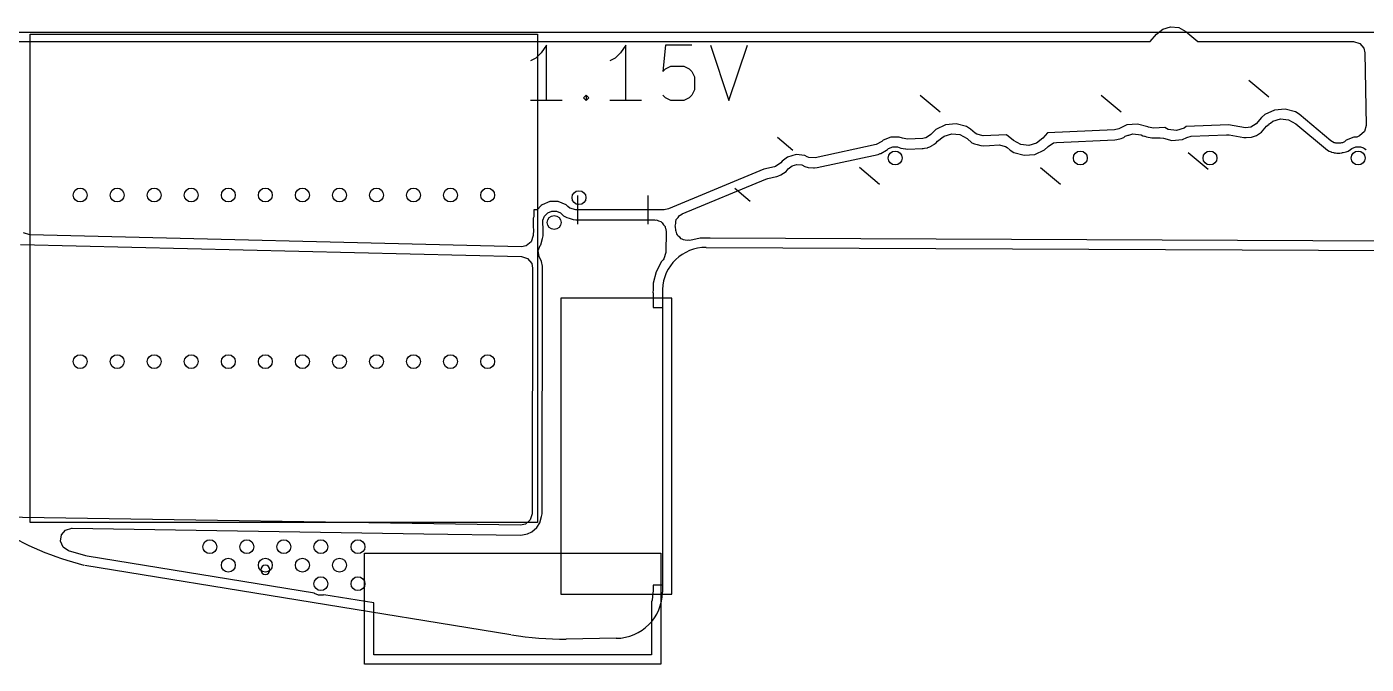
# Model space of a CAD drawing. Extents: x -28 to 25.3, y -6.8 to 48.4.
# Drawn here: x 0.61 to 15.07, y -6.83 to 0.06 of the extents above; entities that cross this region are included whole.
import ezdxf

# ---------------------------------------------------------------- set-up
doc = ezdxf.new("R2010")
doc.units = 0
doc.layers.add('BLACK', color=7, linetype='CONTINUOUS')

msp = doc.modelspace()

# ---------------------------------------------------------------- linework, layer by layer
at = {"layer": 'BLACK', "linetype": 'CONTINUOUS'}
for p, q in [((0, 0), (15.497245, 0)), ((12.806625, -0.019572), (12.875092, 0.035378)), ((12.875092, 0.035378), (12.959375, 0.059944)), ((12.959375, 0.059944), (13.046644, 0.050387)), ((13.046644, 0.050387), (13.123612, 0.00816)), ((13.123612, 0.00816), (13.253108, -0.1005)), ((-0.019989, -0.1005), (9.407847, -0.1005)), ((0.644332, -0.018498), (6.124332, -0.018498)), ((0.644332, -5.298498), (0.644332, -0.018498)), ((6.124332, -0.018498), (6.124332, -5.298498)), ((6.21873, -0.137269), (6.161587, -0.222983)), ((6.21873, -0.737269), (6.21873, -0.137269)), ((7.075873, -0.137269), (7.01873, -0.222983)), ((7.075873, -0.737269), (7.075873, -0.137269)), ((7.504445, -0.137269), (7.475873, -0.422983)), ((7.790159, -0.137269), (7.504445, -0.137269)), ((7.990159, -0.137269), (8.190159, -0.737269)), ((8.190159, -0.737269), (8.390159, -0.137269)), ((9.407847, -0.1005), (9.409374, -0.100055)), ((9.409374, -0.100055), (9.413437, -0.1005)), ((9.413437, -0.1005), (12.738718, -0.1005)), ((12.738718, -0.1005), (12.806625, -0.019572)), ((13.253108, -0.1005), (14.933904, -0.1005)), ((14.933904, -0.1005), (15.000943, -0.120185)), ((15.000943, -0.120185), (15.046698, -0.172989)), ((6.104444, -0.280126), (6.047301, -0.308698)), ((6.161587, -0.222983), (6.104444, -0.280126)), ((6.961587, -0.280126), (6.904444, -0.308698)), ((7.01873, -0.222983), (6.961587, -0.280126)), ((15.046698, -0.172989), (15.057888, -0.222532)), ((15.057888, -0.222532), (15.070314, -1.00543)), ((7.475873, -0.422983), (7.504445, -0.394412)), ((7.504445, -0.394412), (7.561588, -0.36584)), ((7.561588, -0.36584), (7.704445, -0.36584)), ((7.704445, -0.36584), (7.761588, -0.394412)), ((7.761588, -0.394412), (7.790159, -0.422983)), ((7.790159, -0.422983), (7.81873, -0.480126)), ((7.81873, -0.480126), (7.81873, -0.622983)), ((13.804463, -0.517452), (14.019844, -0.698178)), ((6.61873, -0.708698), (6.647302, -0.680126)), ((6.647302, -0.737269), (6.61873, -0.708698)), ((6.647302, -0.680126), (6.675873, -0.708698)), ((6.647302, -0.680126), (6.647302, -0.737269)), ((6.675873, -0.708698), (6.647302, -0.737269)), ((7.504445, -0.708698), (7.475873, -0.680126)), ((7.561588, -0.737269), (7.504445, -0.708698)), ((7.761588, -0.708698), (7.704445, -0.737269)), ((7.790159, -0.680126), (7.761588, -0.708698)), ((7.81873, -0.622983), (7.790159, -0.680126)), ((10.254463, -0.677452), (10.469845, -0.858179)), ((12.210779, -0.679292), (12.42616, -0.860018)), ((6.390158, -0.737269), (6.047301, -0.737269)), ((7.247301, -0.737269), (6.904444, -0.737269)), ((7.704445, -0.737269), (7.561588, -0.737269)), ((14.080385, -0.839691), (13.975844, -0.88844)), ((14.08039, -0.83969), (14.080385, -0.839691)), ((14.195297, -0.829637), (14.08039, -0.83969)), ((14.195301, -0.829638), (14.195297, -0.829637)), ((14.306723, -0.859493), (14.195301, -0.829638)), ((14.347249, -0.885312), (14.306723, -0.859493)), ((10.530386, -0.999692), (10.425845, -1.048441)), ((10.530391, -0.999691), (10.530386, -0.999692)), ((10.645298, -0.989638), (10.530391, -0.999691)), ((10.645302, -0.989639), (10.645298, -0.989638)), ((10.756724, -1.019494), (10.645302, -0.989639)), ((12.486701, -1.001531), (12.398736, -1.042551)), ((12.486706, -1.00153), (12.486701, -1.001531)), ((12.601613, -0.991477), (12.486706, -1.00153)), ((12.601617, -0.991478), (12.601613, -0.991477)), ((12.713039, -1.021333), (12.601617, -0.991478)), ((13.58433, -0.998497), (13.127336, -1.019093)), ((13.767762, -1.030505), (13.58433, -0.998497)), ((13.884066, -0.988058), (13.825894, -1.026759)), ((13.940415, -0.920905), (13.884066, -0.988058)), ((13.975844, -0.88844), (13.940415, -0.920905)), ((13.993993, -1.015892), (14.022081, -0.993349)), ((14.022081, -0.993349), (14.02455, -0.98944)), ((14.02455, -0.98944), (14.037519, -0.980958)), ((14.037519, -0.980958), (14.06246, -0.960942)), ((14.06246, -0.960942), (14.146743, -0.936376)), ((14.146743, -0.936376), (14.234012, -0.945933)), ((14.234012, -0.945933), (14.31098, -0.98816)), ((14.31098, -0.98816), (14.652902, -1.275066)), ((14.689277, -1.172306), (14.347249, -0.885312)), ((15.070314, -1.00543), (15.051696, -1.072774)), ((8.715427, -1.133406), (8.880642, -1.272038)), ((9.939155, -1.131399), (9.855693, -1.165969)), ((9.939157, -1.131398), (9.939155, -1.131399)), ((9.939159, -1.131398), (9.939157, -1.131398)), ((10.029505, -1.131398), (9.939159, -1.131398)), ((10.029506, -1.131398), (10.029505, -1.131398)), ((10.029508, -1.131399), (10.029506, -1.131398)), ((10.063501, -1.145479), (10.029508, -1.131399)), ((10.116536, -1.154792), (10.063501, -1.145479)), ((10.282343, -1.147319), (10.116536, -1.154792)), ((10.313576, -1.141854), (10.282343, -1.147319)), ((10.314567, -1.141194), (10.313576, -1.141854)), ((10.317016, -1.140729), (10.314567, -1.141194)), ((10.34411, -1.121539), (10.317016, -1.140729)), ((10.371748, -1.103152), (10.34411, -1.121539)), ((10.39041, -1.080911), (10.371748, -1.103152)), ((10.390412, -1.080909), (10.39041, -1.080911)), ((10.425845, -1.048441), (10.390412, -1.080909)), ((10.443994, -1.175893), (10.472079, -1.153352)), ((10.472079, -1.153352), (10.47455, -1.149441)), ((10.47455, -1.149441), (10.487527, -1.140953)), ((10.487527, -1.140953), (10.512461, -1.120943)), ((10.512461, -1.120943), (10.596744, -1.096377)), ((10.596744, -1.096377), (10.684013, -1.105934)), ((10.684013, -1.105934), (10.760981, -1.148161)), ((10.79725, -1.045313), (10.756724, -1.019494)), ((10.760981, -1.148161), (10.814659, -1.193202)), ((10.849357, -1.089036), (10.79725, -1.045313)), ((10.866787, -1.101274), (10.849357, -1.089036)), ((10.934645, -1.11792), (10.866787, -1.101274)), ((11.187543, -1.106521), (10.934645, -1.11792)), ((11.264, -1.170676), (11.187543, -1.106521)), ((11.580987, -1.142944), (11.51252, -1.197894)), ((11.628214, -1.08666), (11.580987, -1.142944)), ((12.351914, -1.054043), (11.628214, -1.08666)), ((12.398736, -1.042551), (12.351914, -1.054043)), ((12.377443, -1.158056), (12.424265, -1.146564)), ((12.424265, -1.146564), (12.444, -1.139616)), ((12.444, -1.139616), (12.453073, -1.135384)), ((12.453073, -1.135384), (12.468776, -1.122782)), ((12.468776, -1.122782), (12.501642, -1.113202)), ((12.501642, -1.113202), (12.502269, -1.112718)), ((12.502269, -1.112718), (12.50754, -1.111483)), ((12.50754, -1.111483), (12.553059, -1.098216)), ((12.553059, -1.098216), (12.640328, -1.107773)), ((12.640328, -1.107773), (12.65798, -1.117457)), ((12.65798, -1.117457), (12.675669, -1.122197)), ((12.675669, -1.122197), (12.680167, -1.123494)), ((12.680167, -1.123494), (12.700704, -1.129838)), ((12.700704, -1.129838), (12.756222, -1.140211)), ((12.713041, -1.021334), (12.713039, -1.021333)), ((12.713043, -1.021335), (12.713041, -1.021334)), ((12.720374, -1.02456), (12.713043, -1.021335)), ((12.775892, -1.034933), (12.720374, -1.02456)), ((12.756222, -1.140211), (12.780714, -1.141924)), ((12.895431, -1.029545), (12.775892, -1.034933)), ((12.780714, -1.141924), (12.845213, -1.139016)), ((12.845213, -1.139016), (12.882886, -1.143114)), ((12.882886, -1.143114), (12.973363, -1.167358)), ((12.934652, -1.051063), (12.895431, -1.029545)), ((13.021921, -1.06062), (12.934652, -1.051063)), ((13.106204, -1.036054), (13.021921, -1.06062)), ((13.088281, -1.157304), (13.135422, -1.13532)), ((13.127336, -1.019093), (13.106204, -1.036054)), ((13.135422, -1.13532), (13.182244, -1.123826)), ((13.182244, -1.123826), (13.563911, -1.106625)), ((13.563911, -1.106625), (13.590803, -1.108344)), ((13.590803, -1.108344), (13.749352, -1.136011)), ((13.749352, -1.136011), (13.774649, -1.137383)), ((13.825894, -1.026759), (13.767762, -1.030505)), ((13.774649, -1.137383), (13.774651, -1.137382)), ((13.774651, -1.137382), (13.774654, -1.137383)), ((13.774654, -1.137383), (13.832775, -1.133638)), ((13.832775, -1.133638), (13.832779, -1.133637)), ((13.832779, -1.133637), (13.832781, -1.133637)), ((13.832781, -1.133637), (13.885217, -1.115928)), ((13.885217, -1.115928), (13.941437, -1.078525)), ((13.941437, -1.078525), (13.993993, -1.015892)), ((14.939159, -1.131398), (14.85569, -1.165972)), ((14.969891, -1.131398), (14.939159, -1.131398)), ((14.991809, -1.122757), (14.969891, -1.131398)), ((14.999625, -1.119361), (14.991809, -1.122757)), ((15.051696, -1.072774), (14.999625, -1.119361)), ((9.779897, -1.213971), (9.121557, -1.357507)), ((9.841161, -1.1805), (9.779897, -1.213971)), ((9.831246, -1.307959), (9.89251, -1.274488)), ((9.855688, -1.165972), (9.841161, -1.1805)), ((9.855693, -1.165969), (9.855688, -1.165972)), ((9.89251, -1.274488), (9.902277, -1.267172)), ((9.902277, -1.267172), (9.914886, -1.254564)), ((9.914886, -1.254564), (9.959946, -1.2359)), ((9.959946, -1.2359), (10.008718, -1.2359)), ((10.008718, -1.2359), (10.04517, -1.250998)), ((10.04517, -1.250998), (10.098013, -1.260278)), ((10.098013, -1.260278), (10.098027, -1.260278)), ((10.098027, -1.260278), (10.098028, -1.260279)), ((10.098028, -1.260279), (10.098822, -1.26033)), ((10.098822, -1.26033), (10.121358, -1.261783)), ((10.121358, -1.261783), (10.27643, -1.254793)), ((10.27643, -1.254793), (10.287144, -1.254311)), ((10.287144, -1.254311), (10.287146, -1.25431)), ((10.287146, -1.25431), (10.287165, -1.25431)), ((10.287165, -1.25431), (10.300802, -1.252816)), ((10.300802, -1.252816), (10.332035, -1.247351)), ((10.332034, -1.247351), (10.332384, -1.24729)), ((10.332035, -1.247351), (10.332034, -1.247351)), ((10.332384, -1.24729), (10.333262, -1.247082)), ((10.333262, -1.247082), (10.336998, -1.245948)), ((10.336998, -1.245948), (10.358812, -1.236674)), ((10.358812, -1.236674), (10.358821, -1.23667)), ((10.358821, -1.23667), (10.360023, -1.236158)), ((10.360023, -1.236158), (10.372943, -1.230994)), ((10.372943, -1.230994), (10.373934, -1.230334)), ((10.373888, -1.230265), (10.378918, -1.228128)), ((10.373934, -1.230334), (10.373888, -1.230265)), ((10.378918, -1.228128), (10.378922, -1.228125)), ((10.378922, -1.228125), (10.378923, -1.228125)), ((10.378923, -1.228125), (10.403258, -1.210889)), ((10.403258, -1.210889), (10.406246, -1.208838)), ((10.406246, -1.208838), (10.417545, -1.20132)), ((10.417545, -1.20132), (10.429118, -1.19362)), ((10.429118, -1.19362), (10.443994, -1.175893)), ((10.814659, -1.193202), (10.841271, -1.20529)), ((10.841271, -1.20529), (10.869448, -1.212202)), ((10.869448, -1.212202), (10.909122, -1.221935)), ((10.909122, -1.221935), (10.909127, -1.221935)), ((10.909127, -1.221935), (10.909129, -1.221936)), ((10.909129, -1.221936), (10.939467, -1.224911)), ((10.939467, -1.224911), (10.939473, -1.22491)), ((10.939473, -1.22491), (10.939477, -1.224911)), ((10.939477, -1.224911), (11.002775, -1.222057)), ((11.002775, -1.222057), (11.109783, -1.217234)), ((11.109783, -1.217234), (11.177639, -1.233879)), ((11.177639, -1.233879), (11.195068, -1.246116)), ((11.195068, -1.246116), (11.227731, -1.273524)), ((11.227731, -1.273524), (11.268257, -1.299343)), ((11.340968, -1.212903), (11.264, -1.170676)), ((11.268257, -1.299343), (11.379679, -1.329198)), ((11.428237, -1.22246), (11.340968, -1.212903)), ((11.51252, -1.197894), (11.428237, -1.22246)), ((11.494593, -1.319145), (11.599138, -1.270394)), ((11.599138, -1.270394), (11.634564, -1.237932)), ((11.634564, -1.237932), (11.638233, -1.233558)), ((11.638233, -1.233558), (11.696403, -1.194855)), ((11.696403, -1.194855), (11.727642, -1.189387)), ((11.727642, -1.189387), (12.356736, -1.161034)), ((12.356736, -1.161034), (12.377443, -1.158056)), ((12.973363, -1.167358), (13.088277, -1.157305)), ((13.088277, -1.157305), (13.088278, -1.157304)), ((13.088278, -1.157304), (13.088281, -1.157304)), ((13.14882, -1.298818), (13.364201, -1.479544)), ((14.652902, -1.275066), (14.671721, -1.286032)), ((14.671721, -1.286032), (14.692611, -1.292482)), ((14.725641, -1.193495), (14.689277, -1.172306)), ((14.692611, -1.292482), (14.69529, -1.293881)), ((14.69529, -1.293881), (14.700465, -1.294906)), ((14.700465, -1.294906), (14.718004, -1.300322)), ((14.718004, -1.300322), (14.725613, -1.300866)), ((14.725613, -1.300866), (14.740859, -1.302913)), ((14.735824, -1.194223), (14.725641, -1.193495)), ((14.744874, -1.19895), (14.735824, -1.194223)), ((14.770084, -1.196676), (14.744874, -1.19895)), ((14.795332, -1.198484), (14.770084, -1.196676)), ((14.787682, -1.30531), (14.808773, -1.300721)), ((14.804292, -1.193591), (14.795332, -1.198484)), ((14.814461, -1.192675), (14.804292, -1.193591)), ((14.808773, -1.300721), (14.816456, -1.300029)), ((14.83844, -1.183221), (14.814461, -1.192675)), ((14.816456, -1.300029), (14.816458, -1.300029)), ((14.816458, -1.300029), (14.816469, -1.300028)), ((14.816469, -1.300028), (14.824062, -1.299344)), ((14.824062, -1.299344), (14.824064, -1.299343)), ((14.824064, -1.299343), (14.824069, -1.299343)), ((14.824069, -1.299343), (14.853744, -1.292311)), ((14.85569, -1.165972), (14.83844, -1.183221)), ((14.853744, -1.292311), (14.877723, -1.282857)), ((14.877723, -1.282857), (14.903497, -1.265952)), ((14.903497, -1.265952), (14.914886, -1.254564)), ((14.914886, -1.254564), (14.959946, -1.2359)), ((14.959946, -1.2359), (15.008718, -1.2359)), ((15.008718, -1.2359), (15.032503, -1.245751)), ((15.032503, -1.245751), (15.035463, -1.246041)), ((15.035463, -1.246041), (15.038103, -1.248071)), ((15.038103, -1.248071), (15.053778, -1.254564)), ((15.053778, -1.254564), (15.066776, -1.267562)), ((15.066776, -1.267562), (15.072639, -1.270497)), ((8.750253, -1.411969), (8.692079, -1.450669)), ((8.766226, -1.392934), (8.750253, -1.411969)), ((8.766227, -1.392933), (8.766226, -1.392934)), ((8.82238, -1.347866), (8.766227, -1.392933)), ((8.822383, -1.347864), (8.82238, -1.347866)), ((8.914845, -1.320914), (8.822383, -1.347864)), ((8.829113, -1.476828), (8.871715, -1.442637)), ((8.871715, -1.442637), (8.924158, -1.427351)), ((9.010588, -1.3314), (8.914845, -1.320914)), ((8.924158, -1.427351), (8.978458, -1.433298)), ((8.978458, -1.433298), (9.010102, -1.450658)), ((9.035502, -1.345068), (9.010588, -1.3314)), ((9.051863, -1.352555), (9.035502, -1.345068)), ((9.121557, -1.357507), (9.051863, -1.352555)), ((9.144372, -1.462149), (9.802712, -1.318613)), ((9.802712, -1.318613), (9.823316, -1.31092)), ((9.823316, -1.31092), (9.831236, -1.307963)), ((9.831236, -1.307963), (9.831238, -1.307961)), ((9.831238, -1.307961), (9.831246, -1.307959)), ((11.379679, -1.329198), (11.494593, -1.319145)), ((14.740859, -1.302913), (14.754496, -1.305617)), ((14.754496, -1.305617), (14.771079, -1.304121)), ((14.771079, -1.304121), (14.787682, -1.30531)), ((8.56663, -1.478498), (7.537286, -1.9089)), ((7.686263, -1.962693), (8.588564, -1.585411)), ((8.681683, -1.453413), (8.56663, -1.478498)), ((8.588564, -1.585411), (8.609971, -1.578663)), ((8.609971, -1.578663), (8.704498, -1.558055)), ((8.692079, -1.450669), (8.681683, -1.453413)), ((8.704498, -1.558055), (8.709016, -1.556967)), ((8.709016, -1.556967), (8.719412, -1.554223)), ((8.719412, -1.554223), (8.7514, -1.53984)), ((8.7514, -1.53984), (8.807624, -1.502436)), ((8.807624, -1.502436), (8.829113, -1.476828)), ((9.010102, -1.450658), (9.044272, -1.459386)), ((9.044272, -1.459386), (9.104009, -1.46363)), ((9.104009, -1.46363), (9.113965, -1.464338)), ((9.113965, -1.464338), (9.113966, -1.464338)), ((9.113966, -1.464338), (9.144372, -1.462149)), ((9.598819, -1.458817), (9.814201, -1.639544)), ((11.555136, -1.460658), (11.770517, -1.641384)), ((8.25262, -1.684958), (8.417835, -1.82359)), ((6.164076, -1.872191), (6.11777, -1.918498)), ((6.164078, -1.872189), (6.164076, -1.872191)), ((6.173593, -1.862674), (6.164078, -1.872189)), ((6.257061, -1.8281), (6.173593, -1.862674)), ((6.257063, -1.8281), (6.257061, -1.8281)), ((6.347409, -1.8281), (6.257063, -1.8281)), ((6.34741, -1.8281), (6.347409, -1.8281)), ((6.430878, -1.862674), (6.34741, -1.8281)), ((6.450383, -1.882179), (6.430878, -1.862674)), ((6.554332, -1.764857), (6.554332, -2.072139)), ((7.314332, -1.764857), (7.314332, -2.072139)), ((6.082327, -1.992665), (6.075136, -2.010027)), ((6.075136, -2.010027), (6.075136, -2.014523)), ((6.075136, -2.014523), (6.075136, -2.100372)), ((6.084332, -1.918498), (6.082327, -1.992665)), ((6.11777, -1.918498), (6.084332, -1.918498)), ((6.179638, -2.030814), (6.198302, -1.985754)), ((6.198302, -1.985754), (6.23279, -1.951266)), ((6.23279, -1.951266), (6.27785, -1.932602)), ((6.27785, -1.932602), (6.326622, -1.932602)), ((6.326622, -1.932602), (6.371682, -1.951266)), ((6.371682, -1.951266), (6.397635, -1.977219)), ((6.397635, -1.977219), (6.40382, -1.982203)), ((6.40382, -1.982203), (6.403825, -1.982207)), ((6.403825, -1.982207), (6.440853, -2.001575)), ((6.440853, -2.001575), (6.465576, -2.008834)), ((6.471025, -1.898813), (6.450383, -1.882179)), ((6.465576, -2.008834), (6.50789, -2.021259)), ((6.538064, -1.918498), (6.471025, -1.898813)), ((6.50789, -2.021259), (6.538064, -2.025598)), ((7.489451, -1.918498), (6.538064, -1.918498)), ((7.537286, -1.9089), (7.489451, -1.918498)), ((7.620834, -2.030939), (7.621835, -2.024445)), ((7.621835, -2.024445), (7.640911, -2.002873)), ((7.640911, -2.002873), (7.657663, -1.979456)), ((7.657663, -1.979456), (7.665878, -1.97464)), ((7.665878, -1.97464), (7.668121, -1.972105)), ((7.668121, -1.972105), (7.672147, -1.970966)), ((7.672147, -1.970966), (7.686263, -1.962693)), ((0.64054, -2.188153), (0.573996, -2.166854)), ((6.075136, -2.100372), (6.07619, -2.105671)), ((6.07619, -2.105671), (6.078528, -2.133215)), ((6.078528, -2.133215), (6.076834, -2.195869)), ((6.179638, -2.079586), (6.179638, -2.030814)), ((6.182376, -2.086197), (6.179638, -2.079586)), ((6.182865, -2.09488), (6.182376, -2.086197)), ((6.182759, -2.09489), (6.182865, -2.09488)), ((6.182904, -2.096599), (6.182759, -2.09489)), ((6.182906, -2.096613), (6.182904, -2.096599)), ((6.185244, -2.124157), (6.182906, -2.096613)), ((6.183895, -2.198764), (6.185589, -2.13611)), ((6.185589, -2.13611), (6.185244, -2.124157)), ((6.538064, -2.025598), (7.387033, -2.025598)), ((7.387033, -2.025598), (7.396566, -2.028397)), ((7.396566, -2.028397), (7.406423, -2.027123)), ((7.406423, -2.027123), (7.429536, -2.038078)), ((7.429536, -2.038078), (7.454072, -2.045283)), ((7.454072, -2.045283), (7.460578, -2.052791)), ((7.460578, -2.052791), (7.46956, -2.057049)), ((7.46956, -2.057049), (7.483082, -2.078762)), ((7.483082, -2.078762), (7.499827, -2.098087)), ((7.499827, -2.098087), (7.502225, -2.109501)), ((7.502225, -2.109501), (7.506495, -2.116358)), ((7.506495, -2.116358), (7.51102, -2.151361)), ((7.51102, -2.151361), (7.507756, -2.380894)), ((7.611194, -2.093499), (7.61558, -2.065034)), ((7.612234, -2.10129), (7.611194, -2.093499)), ((7.612711, -2.102627), (7.612234, -2.10129)), ((7.617236, -2.13763), (7.612711, -2.102627)), ((7.61558, -2.065034), (7.617012, -2.036283)), ((7.617012, -2.036283), (7.620834, -2.030939)), ((7.617349, -2.139609), (7.617236, -2.13763)), ((7.617908, -2.143795), (7.617349, -2.139609)), ((7.619905, -2.148653), (7.617908, -2.143795)), ((7.627509, -2.177758), (7.619905, -2.148653)), ((0.541681, -2.292896), (5.949337, -2.423601)), ((5.949883, -2.316482), (0.64054, -2.188153)), ((6.001323, -2.306663), (5.949883, -2.316482)), ((6.055344, -2.262352), (6.001323, -2.306663)), ((6.076834, -2.195869), (6.055344, -2.262352)), ((6.130445, -2.358746), (6.150999, -2.304466)), ((6.150999, -2.304466), (6.157252, -2.295293)), ((6.157252, -2.295293), (6.178742, -2.22881)), ((6.178742, -2.22881), (6.183895, -2.198764)), ((7.635969, -2.187723), (7.627509, -2.177758)), ((7.641914, -2.202181), (7.635969, -2.187723)), ((7.658981, -2.214828), (7.641914, -2.202181)), ((7.672729, -2.231021), (7.658981, -2.214828)), ((7.68649, -2.235213), (7.672729, -2.231021)), ((7.69805, -2.243779), (7.68649, -2.235213)), ((7.719245, -2.245191), (7.69805, -2.243779)), ((7.739566, -2.251382), (7.719245, -2.245191)), ((7.75341, -2.247468), (7.739566, -2.251382)), ((7.767765, -2.248425), (7.75341, -2.247468)), ((7.879844, -2.223471), (7.767765, -2.248425)), ((7.910663, -2.223434), (7.879844, -2.223471)), ((7.912882, -2.223221), (7.910663, -2.223434)), ((7.923214, -2.223269), (7.912882, -2.223221)), ((7.923215, -2.223269), (7.923214, -2.223269)), ((7.936878, -2.223332), (7.923215, -2.223269)), ((7.942772, -2.22336), (7.936878, -2.223332)), ((7.942988, -2.223361), (7.942772, -2.22336)), ((7.969669, -2.223362), (7.942988, -2.223361)), ((7.969882, -2.223484), (7.969669, -2.223362)), ((7.986152, -2.22356), (7.969882, -2.223484)), ((7.986152, -2.223561), (7.986152, -2.22356)), ((15.310082, -2.257651), (7.986152, -2.223561)), ((5.949337, -2.423601), (6.015878, -2.444899)), ((6.015878, -2.444899), (6.060344, -2.498793)), ((6.141566, -2.427725), (6.130445, -2.358746)), ((6.142953, -2.430631), (6.141566, -2.427725)), ((6.142955, -2.430633), (6.142953, -2.430631)), ((6.165287, -2.477406), (6.142955, -2.430633)), ((7.479057, -2.45848), (7.46304, -2.477713)), ((7.487121, -2.447647), (7.479057, -2.45848)), ((7.507756, -2.380894), (7.487121, -2.447647)), ((7.942738, -2.323861), (15.384332, -2.358498)), ((6.060344, -2.498793), (6.070338, -2.547832)), ((6.070338, -2.547832), (6.064603, -5.202848)), ((6.165287, -2.477409), (6.165287, -2.477406)), ((6.165288, -2.47741), (6.165287, -2.477409)), ((6.165289, -2.477412), (6.165288, -2.47741)), ((6.17528, -2.526435), (6.165289, -2.477412)), ((6.171703, -5.203079), (6.177438, -2.548063)), ((6.17528, -2.526444), (6.17528, -2.526435)), ((6.175281, -2.526445), (6.17528, -2.526444)), ((6.177438, -2.548063), (6.175281, -2.526445)), ((7.405471, -2.589568), (7.373591, -2.711262)), ((7.46304, -2.477713), (7.405471, -2.589568)), ((7.372241, -2.746456), (7.371905, -2.75522)), ((7.372415, -2.741884), (7.372241, -2.746456)), ((7.372416, -2.741885), (7.372415, -2.741884)), ((7.37359, -2.711263), (7.372416, -2.741885)), ((7.373591, -2.711262), (7.37359, -2.711263)), ((7.574469, -2.873101), (6.374469, -2.873101)), ((6.374469, -2.873101), (6.374469, -6.073101)), ((7.370729, -2.786265), (7.369869, -2.809427)), ((7.369869, -2.809427), (7.370814, -2.817796)), ((7.370792, -2.784546), (7.370729, -2.786225)), ((7.370729, -2.786225), (7.370729, -2.786265)), ((7.370814, -2.783976), (7.370792, -2.784546)), ((7.371905, -2.75522), (7.370814, -2.757856)), ((7.370814, -2.757856), (7.370814, -2.783976)), ((7.370814, -2.817796), (7.370814, -2.973101)), ((7.471314, -2.777847), (7.471314, -6.048016)), ((7.574469, -6.073101), (7.574469, -2.873101)), ((7.370814, -2.973101), (7.474469, -2.973101)), ((7.474469, -2.973101), (7.474469, -5.973101)), ((6.064603, -5.202848), (6.044773, -5.269845)), ((6.167299, -5.233244), (6.171703, -5.203079)), ((5.938696, -5.326565), (0.328502, -5.240257)), ((6.124332, -5.298498), (0.644332, -5.298498)), ((5.991871, -5.315485), (5.938696, -5.326565)), ((6.044773, -5.269845), (5.991871, -5.315485)), ((6.061831, -5.396577), (6.114733, -5.350937)), ((6.114733, -5.350937), (6.147469, -5.300241)), ((6.147469, -5.300241), (6.167299, -5.233244)), ((0.971908, -5.500314), (0.982134, -5.431197)), ((0.982134, -5.431197), (1.028105, -5.378581)), ((1.028105, -5.378581), (1.095225, -5.359171)), ((1.095225, -5.359171), (1.09654, -5.359184)), ((1.09654, -5.359184), (4.895848, -5.417633)), ((4.895848, -5.417633), (5.937041, -5.433652)), ((5.937041, -5.433652), (5.937042, -5.433651)), ((5.937042, -5.433651), (5.937049, -5.433652)), ((5.937049, -5.433652), (5.960543, -5.431413)), ((5.960543, -5.431413), (6.013718, -5.420333)), ((6.013718, -5.420333), (6.061831, -5.396577)), ((1.000672, -5.563988), (0.971908, -5.500314)), ((1.059294, -5.602002), (1.000672, -5.563988)), ((1.245178, -5.65741), (1.059294, -5.602002)), ((4.254332, -5.628498), (7.454332, -5.628498)), ((4.254332, -6.828498), (4.254332, -5.628498)), ((7.454332, -5.628498), (7.454332, -6.828498)), ((1.234332, -5.758498), (5.834332, -6.508498)), ((1.260639, -5.660959), (1.245178, -5.65741)), ((3.713304, -6.06085), (1.260639, -5.660959)), ((3.714886, -6.062432), (3.713304, -6.06085)), ((3.759946, -6.081096), (3.714886, -6.062432)), ((6.374469, -6.073101), (7.574469, -6.073101)), ((7.369759, -6.056055), (7.359401, -6.134987)), ((7.370812, -6.039927), (7.369759, -6.056055)), ((7.370813, -6.039925), (7.370812, -6.039927)), ((7.370814, -6.02109), (7.370813, -6.021092)), ((7.370813, -6.021092), (7.370813, -6.029516)), ((7.370813, -6.029516), (7.370813, -6.039925)), ((7.474469, -5.973101), (7.370814, -5.973101)), ((7.370814, -5.973101), (7.370814, -6.02109)), ((3.808718, -6.081096), (3.759946, -6.081096)), ((3.81684, -6.077731), (3.808718, -6.081096)), ((4.354332, -6.165366), (3.81684, -6.077731)), ((4.354332, -6.728498), (4.354332, -6.165366)), ((7.359401, -6.134987), (7.354332, -6.153965)), ((7.354332, -6.153965), (7.354332, -6.728498)), ((6.973605, -6.54801), (6.434332, -6.558498)), ((7.354332, -6.728498), (4.354332, -6.728498)), ((7.454332, -6.828498), (4.254332, -6.828498))]:
    msp.add_line(p, q, dxfattribs=at)
at = {"layer": 'BLACK'}
for centre in [(9.984332, -1.358498), (11.984332, -1.358498), (13.384332, -1.358498), (14.984332, -1.358498), (1.184332, -1.758498), (1.584332, -1.758498), (1.984332, -1.758498), (2.384332, -1.758498), (2.784332, -1.758498), (3.184332, -1.758498), (3.584332, -1.758498), (3.984332, -1.758498), (4.384332, -1.758498), (4.784332, -1.758498), (5.184332, -1.758498), (5.584332, -1.758498), (6.570839, -1.786596), (6.302236, -2.0552), (1.184332, -3.558498), (1.584332, -3.558498), (1.984332, -3.558498), (2.384332, -3.558498), (2.784332, -3.558498), (3.184332, -3.558498), (3.584332, -3.558498), (3.984332, -3.558498), (4.384332, -3.558498), (4.784332, -3.558498), (5.184332, -3.558498), (5.584332, -3.558498), (2.584332, -5.558498), (2.984332, -5.558498), (3.384332, -5.558498), (3.784332, -5.558498), (4.184332, -5.558498), (2.784332, -5.758498), (3.184332, -5.758498), (3.584332, -5.758498), (3.984332, -5.758498), (3.784332, -5.958498), (4.184332, -5.958498)]:
    msp.add_circle(centre, 0.075, dxfattribs=at)
for centre, radius, start, end in [((7.94273, -2.79534), 0.471444, 89.9990278, 177.8735418), ((2.02103, -2.58374), 3.270815, -139.4877818, -104.068078), ((3.184332, -5.808498), 0.05, -270, -90), ((3.184332, -5.808498), 0.05, -90, 90), ((6.97133, -6.04804), 0.499984, -89.7392904, 0.0027503), ((6.43563, -2.83624), 3.722258, -99.1600004, -90.0199798)]:
    msp.add_arc(centre, radius, start, end, dxfattribs=at)

doc.saveas('drawing.dxf')
